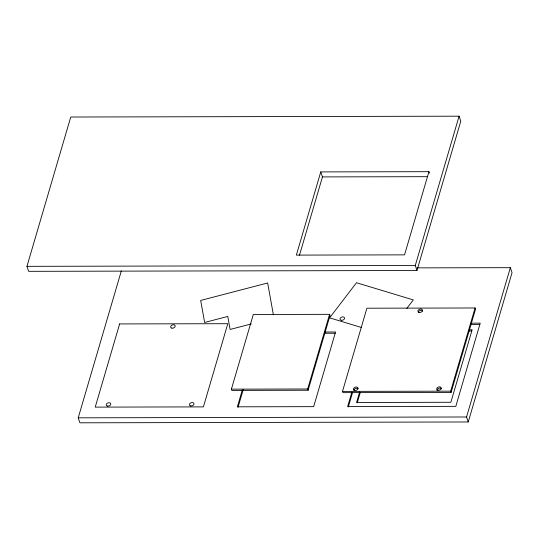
<?xml version="1.0" encoding="UTF-8"?>
<svg xmlns="http://www.w3.org/2000/svg" width="539" height="539" viewBox="0 0 539 539"><rect width="100%" height="100%" fill="white"/><g stroke="black" fill="none" stroke-linecap="round" stroke-linejoin="round"><path stroke-width="0.81" d="M26.95 266.34L70.757 117.024L459.087 116.188L460.778 121.181L416.97 270.497L28.641 271.333L26.95 266.34L415.279 265.505L416.97 270.497M417.058 267.87L510.359 267.667L512.05 272.66L468.243 421.976L79.913 422.812L78.222 417.819L121.322 270.922M231.399 389.151L253.303 314.493L329.578 314.331L330.003 315.584L308.099 390.243L231.824 390.404L231.399 389.151L307.675 388.99L308.099 390.243M242.321 389.96L237.376 406.817L313.658 406.649L335.561 331.997L324.66 332.017M238.036 407.262L243.217 389.603M320.766 171.907L296.362 255.102L404.54 254.866L428.943 171.678L320.766 171.907L322.457 176.907L299.475 255.25M307.675 388.99L329.578 314.331M342.494 391.402L366.904 308.207L475.081 307.978L475.506 309.231L451.096 392.426L342.919 392.655L342.494 391.402L450.671 391.166L451.096 392.426M351.9 392.042L347.635 406.581L455.812 406.345L480.215 323.157L470.992 323.178M348.295 407.019L352.56 392.48M359.628 392.001L356.555 402.478L450.867 402.276L472.144 329.753L469.617 329.76M357.216 402.923L360.288 392.446M415.279 265.505L459.087 116.188M450.671 391.166L475.081 307.978M468.243 421.976L466.552 416.984L510.359 267.667M406.857 308.362L413.319 299.92L356.495 282.732L329.605 317.842L361.265 327.422M251.228 323.946L230.106 329.45L227.761 316.44L204.638 322.463L200.67 300.439L267.654 282.982L273.381 314.763M322.457 176.907L427.286 176.677M470.581 324.424L479.804 324.404M468.357 331.013L471.726 331.007M325.084 333.264L335.143 333.243M78.222 417.819L466.552 416.984M428.943 171.678L429.428 173.107M418.365 312.465A2.338 1.617 -18.7 0 1 420.245 310.444A2.338 1.617 -18.7 0 1 422.805 311.158M353.914 390.411A2.338 1.617 -18.7 0 1 355.511 388.484A2.338 1.617 -18.7 0 1 358.105 388.754M437.223 390.64A2.338 1.617 -18.7 0 1 438.719 388.309A2.338 1.617 -18.7 0 1 441.569 388.929M119.631 323.932L95.221 407.12L203.398 406.891L227.808 323.696L119.631 323.932M341.598 320.294A2.338 1.617 -18.7 0 0 344.515 317.869A2.338 1.617 -18.7 0 0 340.763 317.619A2.338 1.617 -18.7 0 0 341.598 320.294M171.874 328.13A2.338 1.617 -18.7 0 0 175.209 326.034A2.338 1.617 -18.7 0 0 171.719 325.28A2.338 1.617 -18.7 0 0 171.874 328.13M190.638 405.901A2.338 1.617 -18.7 0 0 193.973 403.805A2.338 1.617 -18.7 0 0 190.483 403.044A2.338 1.617 -18.7 0 0 190.638 405.901M107.429 406.076A2.338 1.617 -18.7 0 0 110.758 403.981A2.338 1.617 -18.7 0 0 107.268 403.226A2.338 1.617 -18.7 0 0 107.429 406.076M419.153 312.411A2.338 1.617 -18.7 0 0 422.482 310.316A2.338 1.617 -18.7 0 0 418.992 309.554A2.338 1.617 -18.7 0 0 419.153 312.411M437.917 390.175A2.338 1.617 -18.7 0 0 441.246 388.08A2.338 1.617 -18.7 0 0 437.756 387.325A2.338 1.617 -18.7 0 0 437.917 390.175M354.702 390.357A2.338 1.617 -18.7 0 0 358.031 388.262A2.338 1.617 -18.7 0 0 354.547 387.501A2.338 1.617 -18.7 0 0 354.702 390.357"/></g></svg>
